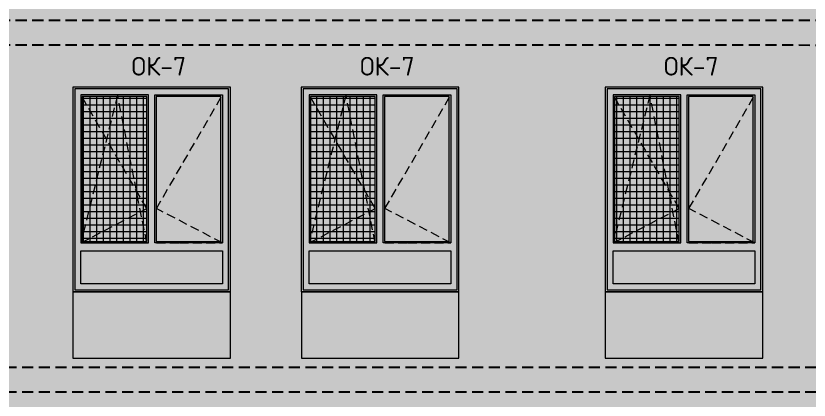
# Model space of a CAD drawing. Header units: millimetres. Extents: x -136099598 to 9192475, y 0 to 779331.
# Drawn here: x 286441 to 295366, y 292135 to 296454 of the extents above; entities that cross this region are included whole.
import ezdxf

# ---------------------------------------------------------------- set-up
doc = ezdxf.new("R2010")
doc.units = ezdxf.units.MM
doc.header["$MEASUREMENT"] = 0
doc.linetypes.add('01_base$0$DASHED2', pattern=[0.375, 0.25, -0.125])
doc.linetypes.add('ADSK_Штриховая_ш2 п1', pattern=[3, 2, -1])
doc.layers.get('0').update_dxf_attribs({"color": 250, "lineweight": 9})
doc.layers.get('Defpoints').update_dxf_attribs({"color": 8})
for name, color, linetype, lineweight, true_color in [('!_Окно_00_Штрих_Стекло', 7, 'Continuous', 0, 0x737373), ('RAL 100 6030', 7, 'Continuous', 0, 0x989057), ('RAL 7016', 7, 'Continuous', 0, 0x383e42), ('RAL 90 10', 7, 'Continuous', 0, 0xf1ece1)]:
    doc.layers.add(name, color=color, linetype=linetype, lineweight=lineweight, true_color=true_color)
for name, color, linetype in [('PDF _0', 7, 'Continuous'), ('PDF _PDF _0', 7, 'Continuous'), ('PDF _Текст', 7, 'Continuous')]:
    doc.layers.add(name, color=color, linetype=linetype)
doc.layers.add('СТЕНЫ кирпич ЛИДЕР', color=250, linetype='Continuous', lineweight=15)
doc.styles.add('PDF ISOCPEUR', font='isocpeur.ttf')

# ---------------------------------------------------------------- blocks, each defined once
blk = doc.blocks.new('A$C66574624')
at = {"layer": '!_Окно_00_Штрих_Стекло'}
h = blk.add_hatch(color=256, dxfattribs=at)
h.dxf.hatch_style = 1
h.set_gradient(color1=(70, 92, 124), color2=(219, 225, 235), name='CURVED')
h.paths.add_polyline_path([(424, 1625.9), (1149.8, 1626.1), (1149.8, -5.3), (424, -6.3)])
h.paths.add_polyline_path([(1981.6, 1626.1), (1255.8, 1626.1), (1255.8, -6.3), (1981.6, -5.3)])
h.paths.add_polyline_path([(409, -110.3), (2000.7, -110.3), (2000.3, -481.7), (409, -481.7)])
at = {"layer": 'PDF _PDF _0', "lineweight": 0, "true_color": 0x636466}
h = blk.add_hatch(dxfattribs=at)
h.set_pattern_fill('ANSI37', color=251, scale=600, angle=135)
h.set_pattern_definition([(180, (404, -569.7), (-7e-15, -75), []), (270, (404, -569.7), (75, -1e-14), [])])
h.paths.add_polyline_path([(1149.8, -5.3), (1149.8, 1627.1), (424, 1626.1), (424, -6.3)])
at = {"layer": 'RAL 7016'}
h = blk.add_hatch(color=256, dxfattribs=at)
h.dxf.hatch_style = 1
h.paths.add_polyline_path([(2090.5, 1731.1), (319, 1731.1), (319, -569.7), (2090.5, -569.7)])
h.paths.add_polyline_path([(1255.8, 1626.1), (1981.6, 1626.1), (1981.6, -5.3), (1255.8, -6.3)], flags=16)
h.paths.add_polyline_path([(1149.8, 1626.1), (1149.8, -5.3), (424, -6.3), (424, 1626.2)], flags=16)
h.paths.add_polyline_path([(2000.5, -110.3), (2000.5, -481.7), (409, -481.7), (409, -110.3)], flags=16)
at = {"layer": 'PDF _0', "linetype": 'ADSK_Штриховая_ш2 п1', "lineweight": 0, "ltscale": 50}
for points in [[(1149.8, -21.3), (821.3, 1643.1), (407.9, -21.3), (1149.8, 365.3), (407.9, 1643.1)], [(1259.7, -21.3), (1518.2, -21.3), (2001.6, -21.3), (1259.7, 365.3), (2001.6, 1643.1)]]:
    blk.add_lwpolyline(points, dxfattribs=at)
at = {"layer": 'PDF _PDF _0', "lineweight": 0}
for points in [[(319, -569.7), (2090.5, -569.7), (2090.5, 1731.1), (319, 1731.1)], [(339, -549.7), (2070.5, -549.7), (2070.5, 1711.1), (339, 1711.1)], [(407.9, -21.3), (1169.8, -21.3), (1169.8, 1643.1), (407.9, 1643.1)], [(424, -6.3), (1149.8, -5.3), (1149.8, 1626.1), (424, 1626.1)], [(2001.6, -21.3), (1239.7, -21.3), (1239.7, 1643.1), (2001.6, 1643.1)], [(1255.8, -6.3), (1981.6, -5.3), (1981.6, 1626.1), (1255.8, 1626.1)], [(2000.5, -481.7), (409, -481.7), (409, -110.3), (2000.5, -110.3)]]:
    blk.add_lwpolyline(points, close=True, dxfattribs=at)
at = {"layer": 'PDF _Текст', "lineweight": 0, "insert": (978, 1859.3), "char_height": 209.99, "attachment_point": 7, "style": 'PDF ISOCPEUR'}
blk.add_mtext('ОК-7', dxfattribs=at)
blk = doc.blocks.new('A$C03ac3970')
at = {"layer": 'RAL 100 6030'}
h = blk.add_hatch(color=256, dxfattribs=at)
h.dxf.hatch_style = 1
h.paths.add_polyline_path([(0, 490.1), (1771.5, 490.1), (1771.5, -258.4), (0, -258.4)])
at = {"layer": 'СТЕНЫ кирпич ЛИДЕР', "ltscale": 100}
blk.add_lwpolyline([(1771.5, 490.1), (0, 490.1), (0, -258.4), (1771.5, -258.4)], close=True, dxfattribs=at)

msp = doc.modelspace()

# ---------------------------------------------------------------- hatches: boundary and pattern name
at = {"layer": 'RAL 90 10', "ltscale": 100, "transparency": 33554687}
h = msp.add_hatch(color=256, dxfattribs=at)
h.dxf.hatch_style = 1
h.paths.add_polyline_path([(309798, 308453.6), (274563, 308453.6), (274563, 288553.6), (284513, 288553.6), (284555.8, 288553.6), (308948.2, 288553.6), (308948.5, 293010), (309798.2, 293011.9)])

# ---------------------------------------------------------------- linework, layer by layer
at = {"layer": 'Defpoints', "color": 2, "linetype": '01_base$0$DASHED2', "ltscale": 500}
for p, q in [((309438, 296403, -0.1), (274923, 296403.6)), ((309438, 296123, -0.1), (274923, 296123.6, 0)), ((308948.3, 292503.6), (274923, 292503.6)), ((308948.3, 292223.6), (274923, 292223.6))]:
    msp.add_line(p, q, dxfattribs=at)

# ---------------------------------------------------------------- block references
at = {"color": 18, "ltscale": 150, "true_color": 0x000000}
for name, p in [('A$C66574624', (286764, 293923.3)), ('A$C66574624', (289334, 293923.3)), ('A$C66574624', (292754, 293923.3)), ('A$C03ac3970', (287083.2, 292863.5)), ('A$C03ac3970', (289653.2, 292863.5)), ('A$C03ac3970', (293073.2, 292863.5))]:
    msp.add_blockref(name, p, dxfattribs=at)

doc.saveas('drawing.dxf')
